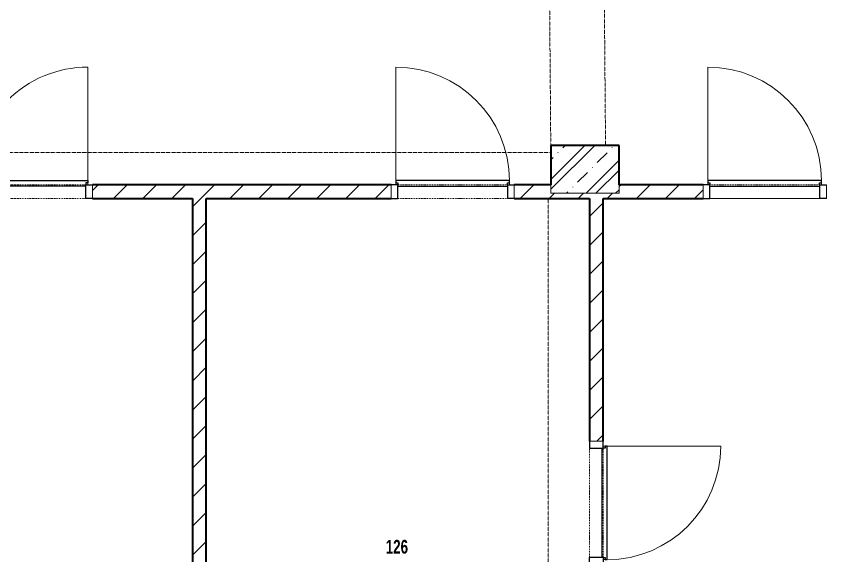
# Model space of a CAD drawing. Header units: millimetres. Extents: x -3281 to 232784, y -45352 to 20466.
# Drawn here: x 6963 to 12877, y -24211 to -20268 of the extents above; entities that cross this region are included whole.
import ezdxf

# ---------------------------------------------------------------- set-up
doc = ezdxf.new("R2010")
doc.units = ezdxf.units.MM
doc.linetypes.add('Dash dot dot', pattern=[5, 2, -1, 0, -1, 0, -1])
doc.linetypes.add('Čerchovaná se dvěma tečkami', pattern=[2.59, 1, -0.53, 0, -0.53, 0, -0.53])
for name, color, linetype, lineweight in [('A-AREA-IDEN', 2, 'Continuous', 9), ('A-DETL', 90, 'Continuous', 13), ('A-DOOR', 31, 'Continuous', 13), ('A-DOOR-FRAM', 31, 'Continuous', 25), ('A-WALL', 113, 'Continuous', 13), ('S-COLS', 52, 'Continuous', 13)]:
    doc.layers.add(name, color=color, linetype=linetype, lineweight=lineweight)
doc.layers.add('A-WALL-PATT', color=111, linetype='Continuous')
doc.styles.add('Arial_B', font='arialbd.ttf', dxfattribs={"width": 0.7, "height": 100})
pattern_1 = [(45, (0, 0), (-106.066, 106.066), [])]

# ---------------------------------------------------------------- blocks, each defined once
blk = doc.blocks.new('DVERE_1k_oblozka - DD03_01_800x1970_koupelna-1549495-1NP_NÁVRH A')
at = {"layer": 'A-DOOR'}
for p, q in [((-415, 47.1), (-415, 907.1)), ((305, 77.1), (-305, 77.1)), ((415, 77.1), (415, 47.1)), ((-400, 47.1), (-450, 47.1)), ((-450, 47.1), (-450, -52.9)), ((-400, -52.9), (-400, 47.1)), ((450, 47.1), (400, 47.1)), ((400, 47.1), (400, -52.9)), ((450, -52.9), (450, 47.1)), ((-450, -52.9), (-400, -52.9)), ((400, -52.9), (450, -52.9))]:
    blk.add_line(p, q, dxfattribs=at)
at = {"layer": 'A-DOOR', "lineweight": 25}
for p, q in [((415, 77.1), (-415, 77.1)), ((-415, 77.1), (-415, 62.1)), ((-415, 62.1), (-400, 62.1)), ((-400, 62.1), (-400, 47.1)), ((400, 47.1), (400, 62.1)), ((400, 62.1), (415, 62.1)), ((415, 62.1), (415, 77.1)), ((-400, 37.1), (400, 37.1))]:
    blk.add_line(p, q, dxfattribs=at)
at = {"layer": 'A-DOOR', "linetype": 'Čerchovaná se dvěma tečkami'}
for p, q in [((-400, 47.1), (400, 47.1)), ((-400, -52.9), (400, -52.9))]:
    blk.add_line(p, q, dxfattribs=at)
at = {"layer": 'A-DOOR'}
blk.add_arc((-415, 77.1), 830, 360, 90, dxfattribs=at)
at = {"layer": 'A-DOOR-FRAM'}
for p, q in [((-400, 47.1), (-450, 47.1)), ((-400, -52.9), (-400, 47.1)), ((400, 47.1), (400, -52.9)), ((400, 47.1), (450, 47.1)), ((-450, -52.9), (-400, -52.9)), ((450, -52.9), (400, -52.9))]:
    blk.add_line(p, q, dxfattribs=at)
blk = doc.blocks.new('DVERE_1k_oblozka - DD03_01_800x1970_koupelna-1549491-1NP_NÁVRH A')
at = {"layer": 'A-DOOR'}
for p, q in [((-450, 52.9), (-400, 52.9)), ((-450, -47.1), (-450, 52.9)), ((-400, 52.9), (-400, -47.1)), ((400, 52.9), (450, 52.9)), ((400, -47.1), (400, 52.9)), ((450, 52.9), (450, -47.1)), ((-400, -47.1), (-450, -47.1)), ((-415, -47.1), (-415, -907.1)), ((450, -47.1), (400, -47.1)), ((415, -77.1), (415, -47.1)), ((305, -77.1), (-305, -77.1))]:
    blk.add_line(p, q, dxfattribs=at)
at = {"layer": 'A-DOOR', "linetype": 'Čerchovaná se dvěma tečkami'}
for p, q in [((-400, 52.9), (400, 52.9)), ((-400, -47.1), (400, -47.1))]:
    blk.add_line(p, q, dxfattribs=at)
at = {"layer": 'A-DOOR', "lineweight": 25}
for p, q in [((-400, -37.1), (400, -37.1)), ((-400, -62.1), (-400, -47.1)), ((400, -47.1), (400, -62.1)), ((-415, -62.1), (-400, -62.1)), ((-415, -77.1), (-415, -62.1)), ((415, -77.1), (-415, -77.1)), ((400, -62.1), (415, -62.1)), ((415, -62.1), (415, -77.1))]:
    blk.add_line(p, q, dxfattribs=at)
at = {"layer": 'A-DOOR'}
blk.add_arc((-415, -77.1), 830, 270, 0, dxfattribs=at)
at = {"layer": 'A-DOOR-FRAM'}
for p, q in [((-450, 52.9), (-400, 52.9)), ((-400, 52.9), (-400, -47.1)), ((400, -47.1), (400, 52.9)), ((450, 52.9), (400, 52.9)), ((-400, -47.1), (-450, -47.1)), ((400, -47.1), (450, -47.1))]:
    blk.add_line(p, q, dxfattribs=at)
blk = doc.blocks.new('DVERE_1k_oblozka - DD03_01_800x1970_koupelna-1549498-1NP_NÁVRH A')
at = {"layer": 'A-DOOR'}
for p, q in [((-415, 47.1), (-415, 907.1)), ((305, 77.1), (-305, 77.1)), ((415, 77.1), (415, 47.1)), ((-400, 47.1), (-450, 47.1)), ((-450, 47.1), (-450, -52.9)), ((-400, -52.9), (-400, 47.1)), ((450, 47.1), (400, 47.1)), ((400, 47.1), (400, -52.9)), ((450, -52.9), (450, 47.1)), ((-450, -52.9), (-400, -52.9)), ((400, -52.9), (450, -52.9))]:
    blk.add_line(p, q, dxfattribs=at)
at = {"layer": 'A-DOOR', "lineweight": 25}
for p, q in [((415, 77.1), (-415, 77.1)), ((-415, 77.1), (-415, 62.1)), ((-415, 62.1), (-400, 62.1)), ((-400, 62.1), (-400, 47.1)), ((400, 47.1), (400, 62.1)), ((400, 62.1), (415, 62.1)), ((415, 62.1), (415, 77.1)), ((-400, 37.1), (400, 37.1))]:
    blk.add_line(p, q, dxfattribs=at)
at = {"layer": 'A-DOOR', "linetype": 'Čerchovaná se dvěma tečkami'}
for p, q in [((-400, 47.1), (400, 47.1)), ((-400, -52.9), (400, -52.9))]:
    blk.add_line(p, q, dxfattribs=at)
at = {"layer": 'A-DOOR'}
blk.add_arc((-415, 77.1), 830, 360, 90, dxfattribs=at)
at = {"layer": 'A-DOOR-FRAM'}
for p, q in [((-400, 47.1), (-450, 47.1)), ((-400, -52.9), (-400, 47.1)), ((400, 47.1), (400, -52.9)), ((400, 47.1), (450, 47.1)), ((-450, -52.9), (-400, -52.9)), ((450, -52.9), (400, -52.9))]:
    blk.add_line(p, q, dxfattribs=at)

msp = doc.modelspace()

# ---------------------------------------------------------------- hatches: boundary and pattern name
at = {"layer": 'A-WALL-PATT', "lineweight": 13}
h = msp.add_hatch(dxfattribs=at)
h.set_pattern_fill('FP_4', color=256, style=0, pattern_type=2)
h.set_pattern_definition(pattern_1)
h.paths.add_polyline_path([(14149.6, -21599.6), (15837.3, -21599.6), (15837.3, -21499.6), (12880.8, -21499.6), (12880.8, -21599.6), (14049.6, -21599.6)])
h.paths.add_polyline_path([(16809.3, -21599.6), (16809.3, -21499.6), (16737.3, -21499.6), (16737.3, -21599.6)])
h.paths.add_polyline_path([(9178.3, -21599.6), (9700.8, -21599.6), (9700.8, -21499.6), (7520.8, -21499.6), (7520.8, -21599.6), (8349.6, -21599.6)])
h.paths.add_polyline_path([(5249.6, -21599.6), (6620.8, -21599.6), (6620.8, -21499.6), (5249.6, -21499.6)])
h.paths.add_polyline_path([(11249.6, -21599.6), (11980.8, -21599.6), (11980.8, -21499.6), (11367.8, -21499.6), (11367.8, -21562), (10867.8, -21562), (10867.8, -21499.6), (10600.8, -21499.6), (10600.8, -21599.6), (11149.6, -21599.6)])
h = msp.add_hatch(dxfattribs=at)
h.set_pattern_fill('FP_4', color=256, style=0, pattern_type=2)
h.set_pattern_definition(pattern_1)
h.paths.add_polyline_path([(8319.8, -27683.8), (8349.6, -27683.8), (8349.6, -21599.6), (8249.6, -21599.6), (8249.6, -27683.8)])
h = msp.add_hatch(dxfattribs=at)
h.set_pattern_fill('FP_4', color=256, style=0, pattern_type=2)
h.set_pattern_definition(pattern_1)
h.paths.add_polyline_path([(11249.6, -27206.6), (11249.6, -24274.3), (11149.6, -24274.3), (11149.6, -27206.6)])
h.paths.add_polyline_path([(11249.6, -23374.3), (11249.6, -21599.6), (11149.6, -21599.6), (11149.6, -23374.3)])
at = {"layer": 'S-COLS'}
h = msp.add_hatch(dxfattribs=at)
h.set_pattern_fill('FP_42', color=256, style=0, pattern_type=2)
h.set_pattern_definition([(45, (0, 0), (-179.605, 179.605), []), (45, (71.84, 0), (-179.605, 179.605), []), (45, (215.53, 0), (-107.763, 251.4472), [101.6, -50.8, 1.676, -49.124])])
h.paths.add_polyline_path([(10895.2, -21562), (11367.8, -21562), (11367.8, -21212), (10867.8, -21212), (10867.8, -21562)])

# ---------------------------------------------------------------- linework, layer by layer
at = {"layer": 'A-DETL', "linetype": 'Dash dot dot'}
for p, q in [((10855.1, -19663.6), (10867.8, -21212)), ((11255.1, -19662.1), (11267.8, -21212)), ((5249.6, -21265), (10867.8, -21265)), ((10849.6, -27206.6), (10849.6, -21599.6))]:
    msp.add_line(p, q, dxfattribs=at)
at = {"layer": 'A-WALL', "lineweight": 35}
for p, q in [((9700.8, -21499.6), (7520.8, -21499.6)), ((10867.8, -21499.6), (10600.8, -21499.6)), ((11980.8, -21499.6), (11367.8, -21499.6)), ((7520.8, -21599.6), (8249.6, -21599.6)), ((8249.6, -21599.6), (8249.6, -27683.8)), ((8349.6, -27683.8), (8349.6, -21599.6)), ((8349.6, -21599.6), (9700.8, -21599.6)), ((10600.8, -21599.6), (11149.6, -21599.6)), ((11149.6, -21599.6), (11149.6, -23374.3)), ((11249.6, -21599.6), (11980.8, -21599.6)), ((11249.6, -23374.3), (11249.6, -21599.6))]:
    msp.add_line(p, q, dxfattribs=at)
at = {"layer": 'A-WALL'}
for p, q in [((10867.8, -21562), (10867.8, -21499.6)), ((11367.8, -21499.6), (11367.8, -21562)), ((11367.8, -21562), (10867.8, -21562)), ((12830.8, -21599.6), (12030.8, -21599.6))]:
    msp.add_line(p, q, dxfattribs=at)
at = {"layer": 'S-COLS', "lineweight": 35}
for p, q in [((11367.8, -21212), (10867.8, -21212)), ((10867.8, -21212), (10867.8, -21499.6)), ((11367.8, -21499.6), (11367.8, -21212))]:
    msp.add_line(p, q, dxfattribs=at)
at = {"layer": 'S-COLS'}
for p, q in [((10867.8, -21499.6), (10867.8, -21562)), ((11367.8, -21562), (11367.8, -21499.6)), ((10867.8, -21562), (11367.8, -21562))]:
    msp.add_line(p, q, dxfattribs=at)

# ---------------------------------------------------------------- block references
at = {"layer": 'A-DOOR'}
for name, p, rotation in [('DVERE_1k_oblozka - DD03_01_800x1970_koupelna-1549491-1NP_NÁVRH A', (7070.8, -21546.7), 180), ('DVERE_1k_oblozka - DD03_01_800x1970_koupelna-1549498-1NP_NÁVRH A', (11202.4, -23824.3), 269.9999999999999)]:
    msp.add_blockref(name, p, dxfattribs=dict(at, rotation=rotation))
for p in [(10150.8, -21546.7), (12430.8, -21546.7)]:
    msp.add_blockref('DVERE_1k_oblozka - DD03_01_800x1970_koupelna-1549495-1NP_NÁVRH A', p, dxfattribs=at)

# ---------------------------------------------------------------- texts
at = {"layer": 'A-AREA-IDEN', "lineweight": 18, "insert": (9662.1, -24095), "char_height": 100, "width": 202.025, "attachment_point": 1, "style": 'Arial_B'}
msp.add_mtext('126', dxfattribs=at)

doc.saveas('drawing.dxf')
